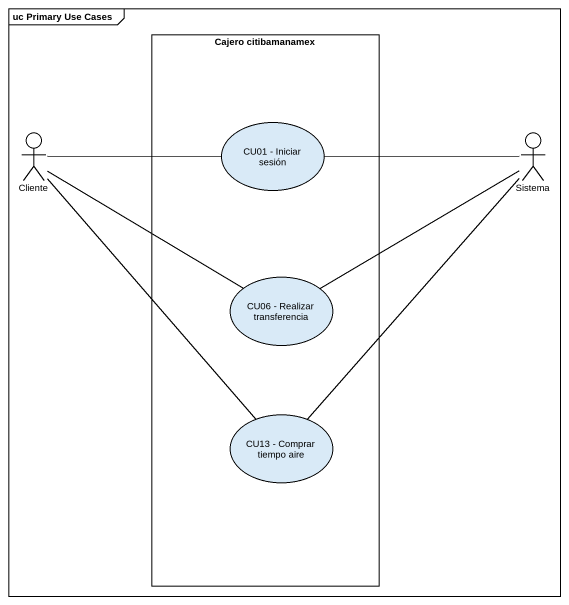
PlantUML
@startuml
mainframe uc Primary Use Cases
rectangle "Cajero citibamanamex" as Cajero_citibamanamex {
  usecase "CU01 - Iniciar sesión" as CU01_Iniciar_sesión
  usecase "CU06 - Realizar transferencia" as CU06_Realizar_transferencia
  usecase "CU13 - Comprar tiempo aire" as CU13_Comprar_tiempo_aire
}
actor Cliente
actor Sistema
CU01_Iniciar_sesión -right- Sistema
Cliente -right- CU01_Iniciar_sesión
Cliente -right- CU06_Realizar_transferencia
Cliente -- CU13_Comprar_tiempo_aire
Sistema -left- CU06_Realizar_transferencia
Sistema -- CU13_Comprar_tiempo_aire
@enduml
